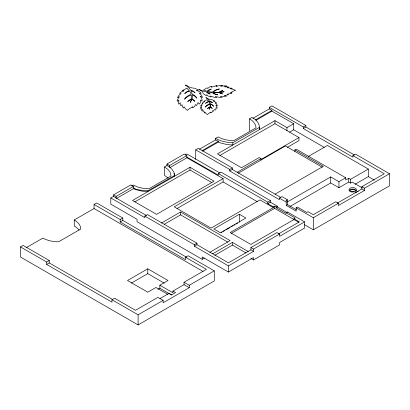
<?xml version="1.0" encoding="UTF-8"?>
<svg xmlns="http://www.w3.org/2000/svg" width="410" height="410" viewBox="0 0 410 410"><rect width="100%" height="100%" fill="white"/><g stroke="black" fill="none" stroke-linecap="round" stroke-linejoin="round"><path stroke-width="0.61" d="M203.114 271.492L94.064 208.531L94.064 204.457L120.197 219.545L120.197 221.959L185.53 259.679L185.53 257.265L188.144 255.753L214.276 270.841L214.276 280.952L138.098 324.93L20.5 257.034L20.5 246.928L23.114 245.421L49.246 260.509L49.246 262.923L112.366 299.361M94.064 204.457L96.678 202.945L122.81 218.033L122.81 220.447L186.483 257.208M204.385 258.069L202.191 259.335L137.053 221.733L137.053 219.319L110.792 204.154L110.792 197.968L113.534 196.385L113.534 194.873L130.775 184.92L133.388 186.427C132.983 190.778 144.966 190.066 147.892 190.855L174.65 175.408L173.896 172.108L171.313 168.5L169.463 167.111L169.596 165.527L186.837 155.569L186.837 157.081L218.392 175.147L218.392 173.64L221.005 172.128L270.4 200.644L270.4 202.156L277.452 206.23L277.452 206.983L287.384 212.718M169.596 167.034L166.983 165.527L166.983 164.015L184.223 154.063L186.837 155.569M131.743 185.868L133.199 185.028L137.791 187.062L143.141 188.344L148.881 188.779L171.052 175.977L170.299 172.661L168.085 169.576L164.559 166.926L166.983 165.527M185.32 154.939L186.97 153.986L219.909 173.005M26.414 247.589L42.912 238.061A22.176 12.802 0 0 0 58.589 241.813L80.765 229.011A22.176 12.802 0 0 0 74.271 219.96L94.064 208.531M195.724 159.367L195.724 149.84L198.337 148.328L232.311 167.941L232.311 169.453L280.891 197.497M199.445 149.199L215.496 139.928L215.496 138.421L218.13 136.899A22.176 12.802 0 0 0 233.813 140.65L255.989 127.848A22.176 12.802 0 0 0 249.49 118.792L251.781 117.47C256.511 119.494 260.222 124.225 259.586 129.539L259.335 128.443M252.878 118.346L269.288 108.875L269.288 107.364L271.902 105.857L305.875 125.47L305.875 126.977L354.424 155.011M113.534 194.873L116.148 196.385L133.388 186.427M116.148 196.385L116.015 197.968L146.339 215.475M116.015 198.722L133.522 188.615L135.93 189.681L142.173 191.178L147.892 191.613L147.892 190.855M170.012 167.546L186.97 157.758L223.096 178.616L223.096 181.937L176.971 208.567M202.043 150.716L218.453 141.24L218.453 141.993L202.591 151.152M255.491 119.858L271.902 110.382L271.902 111.136L293.704 123.723L293.704 129.76L324.115 147.318M256.04 120.294L271.902 111.136M190.02 167.29L132.527 200.485L156.569 214.363L214.061 181.174L190.02 167.29L190.02 170.006L134.736 201.925M215.496 138.421L220.862 140.799L227.109 142.29L232.829 142.726L259.586 127.279M293.704 123.723L286.974 127.607L274.951 120.668L217.459 153.863L241.5 167.741L259.207 157.522L260.991 158.552L260.991 160.059M219.673 155.605L274.951 123.687L298.992 137.565L298.992 140.584L287.389 147.287M20.5 246.928L46.632 262.016L49.246 260.509M120.197 219.545L122.81 218.033M46.632 262.016L46.632 264.43L49.246 262.923M120.197 221.959L122.81 220.447M289.562 132.148L293.704 129.76M110.792 197.968L144.827 217.618L144.827 216.111L147.441 214.604L196.964 243.191L196.964 244.703L228.39 262.846L250.93 249.833L253.544 251.34L253.544 249.08L279.543 234.064L279.543 236.329L304.568 221.882L304.568 228.068L279.543 242.515L279.543 244.929L253.544 259.94L250.864 258.392M195.724 149.84L229.697 169.453L232.311 167.941M269.288 107.364L303.262 126.977L305.875 125.47M229.697 169.453L229.697 170.96L232.311 169.453M303.262 126.977L303.262 128.489L305.875 126.977M223.096 178.616L174.229 206.83L211.078 228.103L259.945 199.89L273.337 207.624L273.337 206.871L267.786 203.662L267.786 202.156L218.392 173.64M237.098 172.343L260.991 158.552M260.862 159.582L298.992 137.565M238.184 173.225L285.427 145.955L322.224 167.198M161.432 223.045L180.564 212.001L230.087 240.593L209.858 252.268M164.164 224.337L180.564 214.866L227.888 242.187M294.898 151.423L294.898 149.911L296.204 149.158L345.727 177.75L345.727 180.016L348.731 178.278L350.56 179.334L368.334 169.074L368.334 176.618L355.029 184.3M308.299 156.512L327.436 145.463L368.334 169.074M239.363 214.261L213.887 228.975L220.416 232.747L245.897 218.033L239.363 214.261L239.363 222.107M274.997 194.217L323.316 166.322L294.898 149.911M171.749 295.097L159.854 288.23L159.854 285.211L168.023 280.496L147.769 268.806L127.515 280.496L147.769 292.192L155.933 287.477L167.91 294.39M267.786 202.156L270.4 200.644M144.827 216.111L194.35 244.703L196.964 243.191M267.786 203.662L270.4 202.156M194.35 244.703L194.35 246.21L196.964 244.703M131.349 283.115L147.769 273.634L164.19 283.115M229.697 170.96L279.348 199.629L279.348 198.117L281.962 196.61L287.318 199.701L287.318 201.966L330.701 176.92L338.932 181.671L345.727 177.75M303.262 128.489L352.913 157.153L352.913 155.646L355.526 154.139L389.5 173.753L389.5 185.822L313.322 229.805L304.445 224.68M221.087 232.66L222.194 232.024M223.301 231.383L224.962 230.425M226.069 229.784L229.948 227.545M231.055 226.904L232.716 225.946M233.828 225.305L234.935 224.665M236.042 224.029L237.703 223.066M46.632 264.43L111.966 302.149L111.966 299.736L114.58 298.224L135.484 310.298L157.896 297.358L163.124 300.376L163.124 302.79L189.256 287.702L189.256 285.288L214.276 270.841M273.337 206.871L274.644 206.117L276.145 206.983L277.452 206.23M273.337 207.624L230.22 232.521L250.864 244.437L293.985 219.545L293.985 218.791L295.292 218.033L286.077 212.718L286.077 213.472L276.145 207.737L276.145 206.983M287.318 199.701L286.011 200.459L287.518 201.325L287.518 204.646L296.343 209.741M231.317 233.392L274.644 208.377L298.803 222.328M276.145 207.737L277.452 206.983M279.348 198.117L286.211 202.079L287.518 201.325M286.211 202.079L286.211 205.4L287.518 204.646M289.875 206.527L330.701 182.957L338.932 187.708L348.731 182.05L350.56 183.106L352.262 182.127L362.153 187.836M212.605 253.851L232.439 242.402L248.229 251.514M286.077 212.718L287.384 211.96L304.568 221.882M286.211 205.4L296.138 211.129L296.138 207.814L297.445 207.06L306.788 212.452L308.094 211.698L313.322 214.717L335.728 201.776L338.342 203.288L338.342 205.548L364.48 190.46L364.48 188.2L389.5 173.753M214.809 255.297L232.439 245.118L246.051 252.975M157.896 289.363L159.854 288.23M159.854 285.211L172.923 292.755L172.923 291.095L184.028 284.683L184.028 282.27L206.435 269.334L185.53 257.265M160.013 298.552L169.002 293.36L171.616 294.867L175.536 292.607L172.923 291.095M250.93 249.833L250.93 247.568L276.929 232.557L279.543 234.064M111.966 299.736L138.098 314.824L163.124 300.376M278.569 233.874L299.341 221.882L293.985 218.791M337.363 203.099L361.866 188.954L361.866 186.688L384.272 173.753L352.913 155.646M194.35 246.21L228.39 265.864L253.544 251.34M296.138 207.814L313.322 217.73L338.342 203.288M202.191 259.335L202.191 256.921L228.39 272.05L253.544 257.526L253.544 259.94M215.496 139.928L218.453 141.24M218.453 141.993L220.862 143.059L227.109 144.556L232.829 144.991L232.829 142.726M269.288 108.875L271.902 110.382M368.334 176.618L374.381 180.108M361.866 186.688L364.48 188.2M361.866 188.954L364.48 190.46M223.096 181.937L257.193 201.623M190.02 170.006L211.878 182.624M166.983 164.015L169.596 165.527M250.93 247.568L253.544 249.08M113.534 196.385L116.148 197.892M184.028 282.27L189.256 285.288M184.028 284.683L189.256 287.702M174.024 173.409L174.65 176.162L174.65 175.408M350.56 179.334L350.56 183.106M348.731 178.278L348.731 182.05M338.932 181.671L338.932 187.708M330.701 176.92L330.701 182.957M313.322 217.73L313.322 229.805M286.974 127.607L286.974 130.626M274.951 120.668L274.951 123.687M274.644 206.117L274.644 208.377M249.49 118.792L249.49 130.867M232.439 242.402L232.439 245.118M228.39 265.864L228.39 272.05M186.97 157.004L186.97 157.758M180.564 212.001L180.564 214.866M164.559 166.926L164.559 175.526A22.176 12.802 0 0 1 168.085 178.176M147.769 268.806L147.769 273.634M138.098 314.824L138.098 324.93M133.522 187.862L133.522 188.615M74.271 219.96L74.271 225.992A22.176 12.802 0 0 1 79.074 230.148M351.288 192.049A2.865 1.655 0 0 1 354.148 192.049M349.853 191.214A2.865 1.655 0 0 1 352.718 189.563A2.865 1.655 0 0 1 355.583 191.214M349.146 190.665A3.695 2.132 0 0 1 352.718 189.082A3.695 2.132 0 0 1 356.29 190.665M355.68 192.925A3.695 2.132 0 0 1 358.294 191.419M192.843 107.702L194.704 106.405L195.437 104.57L196.569 105.508L198.127 102.541L199.45 104.073C201.894 102.582 198.512 97.99 201.976 101.091C202.345 99.353 201.52 97.498 200.193 96.37L202.586 97.355L201.356 95.089L199.122 93.096L201.018 93.444L200.495 92.393L199.06 91.379L196.262 90.415L198.507 90.118L195.134 88.375L190.394 87.632L187.226 85.746L185.284 85.07A28.726 16.584 0 0 1 189.733 88.934L190.614 90.133A9.45 5.453 0 0 1 195.058 92.839A9.23 5.33 0 0 0 190.957 90.682L192.351 94.3A11.659 6.729 0 0 1 196.744 98.174A11.88 6.857 0 0 0 192.48 94.992L192.116 98.851A11.67 6.734 0 0 1 194.842 101.352L191.993 99.276L190.322 102.49L191.496 99.317L187.708 101.501A15.539 8.969 0 0 1 191.557 98.754A17.62 10.173 0 0 0 191.342 95.115A14.54 8.395 0 0 0 184.567 99.215A14.791 8.538 0 0 1 191.132 94.356A15.831 9.138 0 0 0 189.461 91.046L187.226 91.901L184.705 93.572L186.842 91.737L189.159 90.671L186.929 88.201L182.127 90.666L184.085 90.866C182.558 90.651 177.115 94.556 181.041 93.562L179.021 95.248L177.366 97.6L179.57 96.714L178.427 97.944L177.212 100.47L177.258 101.28L179.062 100.025L178.207 102.008L178.668 104.191L180.231 102.695L180.246 104.171L180.815 105.688L182.06 104.709L182.183 106.175L183.137 107.717L183.624 108.014L184.136 106.774L185.546 108.916L187.693 110.392L188.098 109.567L192.572 106.728L192.843 107.702M210.924 112.765L212.17 111.894L212.662 110.669L213.42 111.294C214.789 107.528 214.912 111.571 215.896 109.46C216.096 107.958 215.522 106.969 217.039 108.337L217.069 107.184L215.844 105.175L217.449 105.836L216.623 104.314L215.127 102.982L216.398 103.212L216.408 102.956L215.086 101.829L213.215 101.183L214.717 100.983L212.457 99.82L209.279 99.317L205.861 97.6A19.244 11.111 0 0 1 208.839 100.194L209.428 100.998A6.329 3.654 0 0 1 212.406 102.807A6.186 3.572 0 0 0 209.659 101.362L210.591 103.786A7.81 4.51 0 0 1 213.538 106.385A7.959 4.597 0 0 0 210.678 104.253L210.433 106.836A7.816 4.515 0 0 1 212.262 108.512L210.356 107.123L209.233 109.275L210.022 107.148L207.48 108.609A10.409 6.012 0 0 1 210.058 106.769A11.808 6.816 0 0 0 209.915 104.33A9.743 5.622 0 0 0 205.379 107.082A9.912 5.719 0 0 1 209.776 103.827A10.604 6.124 0 0 0 208.659 101.608L205.471 103.299L208.454 101.357L207.947 100.706L206.958 99.702L203.744 101.352C207.506 100.814 199.368 103.725 203.017 103.294L200.587 105.888L202.027 105.406L200.797 107.005L200.408 108.307L201.689 107.62L201.366 108.137A7.354 4.243 0 0 0 201.1 109.444L201.51 110.515L202.473 109.414L202.863 111.417L203.698 110.761L204.421 112.776L204.744 112.975L205.092 112.145L206.035 113.58L207.306 114.513L210.74 112.114L210.924 112.765M211.509 86.448L211.211 87.248L217.069 85.475C213.128 87.878 221.087 84.624 222.41 85.418C217.08 87.299 225.71 85.039 226.853 86.161C219.278 87.668 232.89 86.059 227.381 87.745L231.752 88.263L232.183 88.498L230.333 88.719L233.495 89.426L235.637 90.466L234.433 90.661L230.317 92.824L232.086 92.957L231.368 93.316L227.186 94.213L228.544 94.761L224.239 95.515L226.463 96.15L223.271 96.663L220.319 96.493L222.138 97.375L219.642 97.395L215.291 96.509L216.716 97.667L213.431 97.073L210.54 95.991L211.042 96.909L210.489 96.919L208.044 95.96L206.65 94.613L206.215 95.694L203.688 94.064L202.637 92.455L202.607 91.773L198.891 89.303A24.062 13.894 0 0 0 204.498 91.456L206.24 91.876A7.913 4.571 0 0 0 210.166 94.028A7.734 4.464 0 0 1 207.04 92.045L212.288 92.716A9.768 5.637 0 0 0 217.905 94.843A9.953 5.745 0 0 1 213.287 92.778L218.884 92.604A9.773 5.643 0 0 0 222.517 93.921L219.504 92.547L224.167 91.737L219.56 92.306L222.732 90.472A13.017 7.513 0 0 0 218.745 92.332A14.76 8.523 0 0 1 213.466 92.23A12.182 7.031 0 0 1 219.417 88.955A12.387 7.154 0 0 0 212.37 92.127A13.258 7.657 0 0 1 207.562 91.322L211.232 89.021L208.562 90.051L207.024 91.174L203.432 90.097L207.014 87.776C207.322 90.036 209.771 85.593 211.509 86.448M350.868 191.557A3.695 2.132 0 0 0 356.413 189.707A3.695 2.132 0 0 0 350.868 187.857A3.695 2.132 0 0 0 350.868 191.557"/></g></svg>
